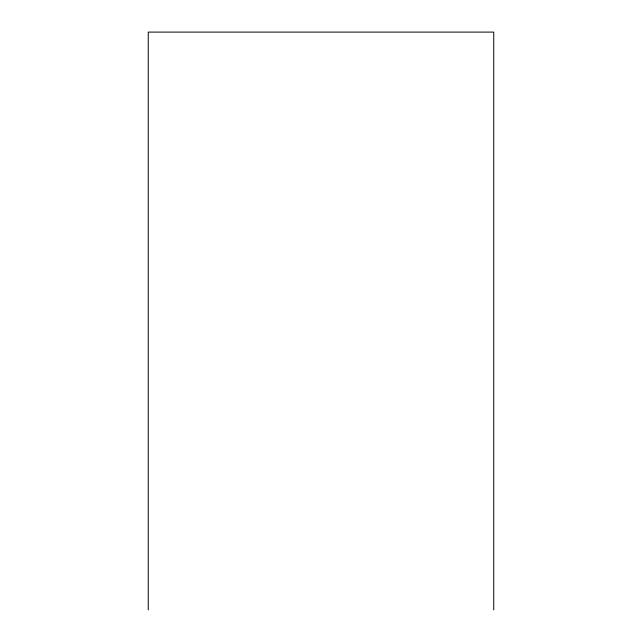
<?xml version="1.0" encoding="UTF-8"?>
<svg xmlns="http://www.w3.org/2000/svg" width="642" height="642" viewBox="0 0 642 642"><rect width="100%" height="100%" fill="white"/><g stroke="black" fill="none" stroke-linecap="round" stroke-linejoin="round"><path stroke-width="0.96" d="M493.746 609.9L493.746 32.1L148.254 32.1L148.254 609.9"/></g></svg>
